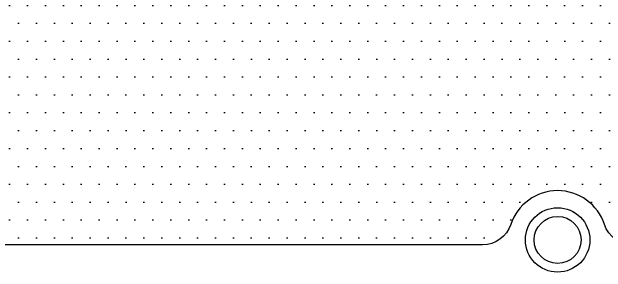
# Model space of a CAD drawing. Header units: millimetres. Extents: x -1239.61 to -1238.21, y 2239.39 to 2240.42.
# Drawn here: x -1239.208 to -1238.682, y 2239.71 to 2239.941 of the extents above; entities that cross this region are included whole.
import ezdxf

# ---------------------------------------------------------------- set-up
doc = ezdxf.new("R2010")
doc.units = ezdxf.units.MM
doc.layers.add('dim1', color=1, linetype='Continuous')
doc.layers.add('jacuzzi', color=1, linetype='Continuous')

msp = doc.modelspace()

# ---------------------------------------------------------------- hatches: boundary and pattern name
at = {"layer": 'dim1'}
h = msp.add_hatch(dxfattribs=at)
h.set_pattern_fill('DOTS', color=256, scale=0.01, style=0)
edge = h.paths.add_edge_path()
edge.add_arc((-1238.79106, 2239.76023), 0.02625, 270, 341.8038, ccw=False)
edge.add_line((-1238.79106, 2239.73398), (-1239.3517, 2239.73398))
edge.add_arc((-1239.3517, 2239.76023), 0.02625, 193.3149, 270, ccw=False)
edge.add_arc((-1237.885, 2239.9936), 1.51132, 171.10303, 189.11494, ccw=False)
edge.add_arc((-1239.35256, 2240.22144), 0.02625, 90, 167.0042, ccw=False)
edge.add_line((-1239.35256, 2240.24769), (-1238.47281, 2240.24769))
edge.add_arc((-1238.47281, 2240.22144), 0.02625, 12.9958, 90, ccw=False)
edge.add_arc((-1239.94037, 2239.9936), 1.51132, -9.11494, 8.89697, ccw=False)
edge.add_arc((-1238.47367, 2239.76023), 0.02625, 270, 346.6851, ccw=False)
edge.add_line((-1238.47367, 2239.73398), (-1238.65806, 2239.73398))
edge.add_arc((-1238.65806, 2239.76023), 0.02625, 198.1962, 270, ccw=False)
edge.add_arc((-1238.72456, 2239.73837), 0.04375, 18.1962, 161.8038)

# ---------------------------------------------------------------- linework, layer by layer
at = {"layer": 'jacuzzi'}
msp.add_lwpolyline([(-1238.76613, 2239.75203, -0.323974), (-1238.79106, 2239.73398), (-1239.3517, 2239.73398, -0.347675), (-1239.37724, 2239.75419, -0.078754), (-1239.37814, 2240.22734, -0.349236), (-1239.35256, 2240.24769), (-1238.47281, 2240.24769, -0.349236), (-1238.44723, 2240.22734, -0.078754), (-1238.44813, 2239.75419, -0.347675), (-1238.47367, 2239.73398), (-1238.65806, 2239.73398, -0.323974), (-1238.683, 2239.75203, 0.72393)], format="xyb", close=True, dxfattribs=at)
for radius in [0.02858, 0.02083]:
    msp.add_circle((-1238.72456, 2239.73837), radius, dxfattribs=at)

doc.saveas('drawing.dxf')
